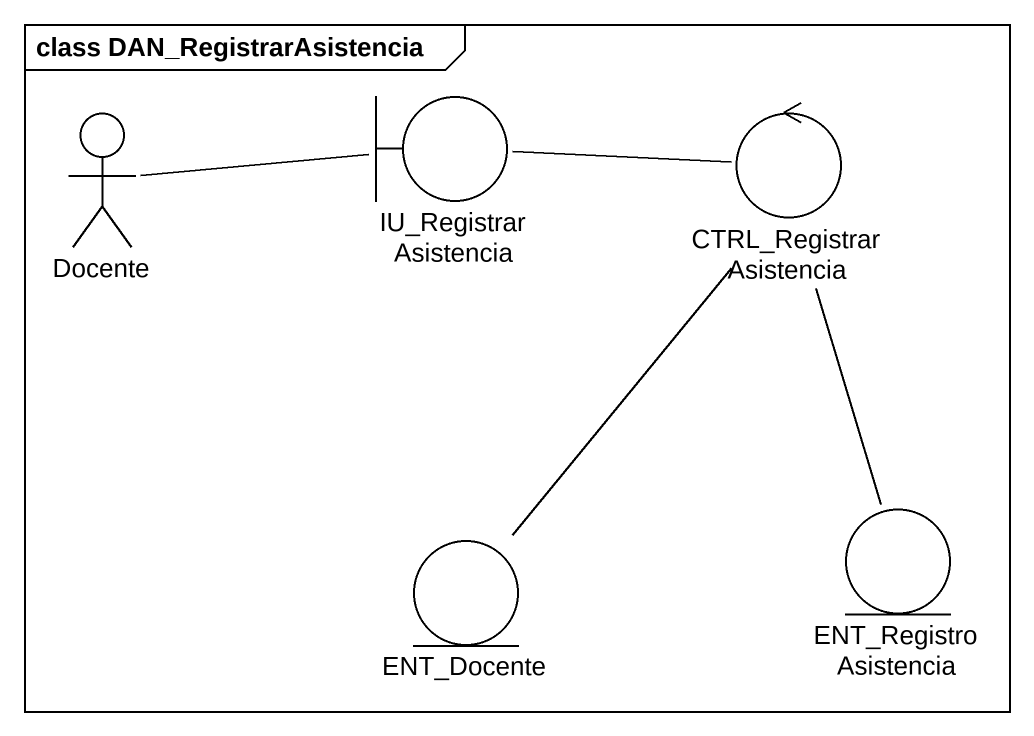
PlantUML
@startuml
mainframe class DAN_RegistrarAsistencia
actor Docente
boundary IU_RegistrarAsistencia
control CTRL_RegistrarAsistencia
entity ENT_RegistroAsistencia
entity ENT_Docente
Docente -right- IU_RegistrarAsistencia
IU_RegistrarAsistencia -right- CTRL_RegistrarAsistencia
CTRL_RegistrarAsistencia -- ENT_RegistroAsistencia
CTRL_RegistrarAsistencia -- ENT_Docente
@enduml
